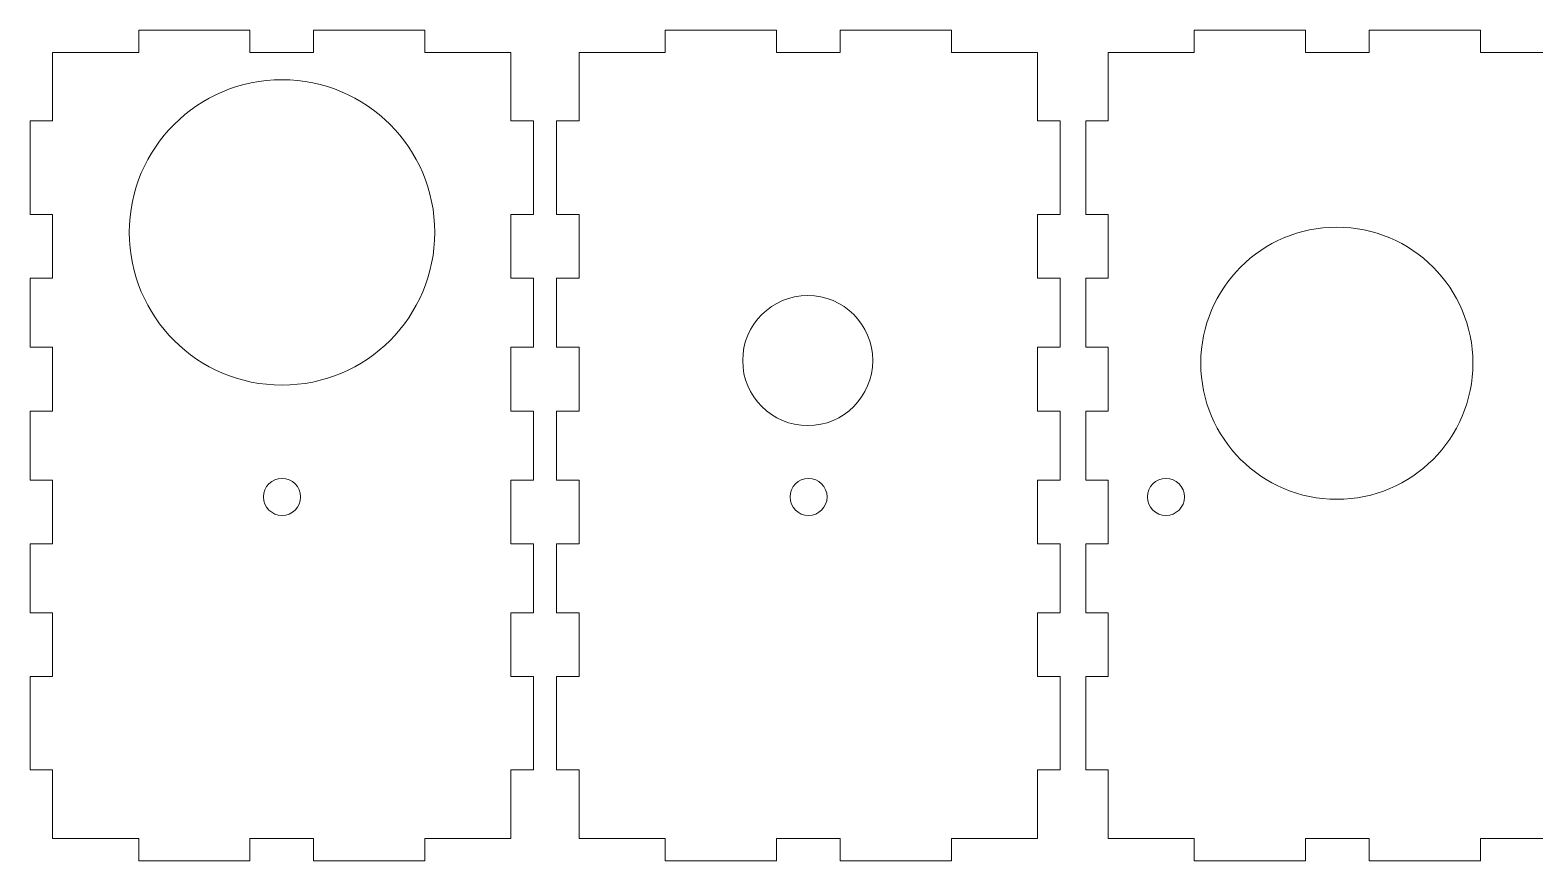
# Model space of a CAD drawing. Header units: inches. Extents: x -3.1 to 14.9, y -9.8 to 5.5.
# Drawn here: x -3.063 to 1.4, y 0.638 to 3.102 of the extents above; entities that cross this region are included whole.
import ezdxf

# ---------------------------------------------------------------- set-up
doc = ezdxf.new("R2010")
doc.units = ezdxf.units.IN
doc.header["$MEASUREMENT"] = 0
doc.layers.add('Layer 1', color=7, linetype='Continuous')

msp = doc.modelspace()

# ---------------------------------------------------------------- linework, layer by layer
at = {"layer": 'Layer 1', "color": 250, "lineweight": 9}
for centre, major_axis in [((-2.316, 2.502), (0, 0.453)), ((0.8127, 2.1139), (0, 0.4036)), ((-0.7568, 2.1218), (0, 0.1929)), ((-2.316, 1.7173), (0, 0.055)), ((-0.7543, 1.7173), (0, 0.055)), ((0.3058, 1.7173), (0, 0.055))]:
    msp.add_ellipse(centre, major_axis=major_axis, ratio=1, dxfattribs=at)
for points in [[(-2.9964, 3.0352), (-2.9964, 3.0352), (-2.7412, 3.0352), (-2.7412, 3.0352), (-2.7412, 3.0352), (-2.7412, 3.0352), (-2.7412, 3.1021), (-2.7412, 3.1021), (-2.7412, 3.1021), (-2.7412, 3.1021), (-2.4111, 3.1021), (-2.4111, 3.1021), (-2.4111, 3.1021), (-2.4111, 3.1021), (-2.4111, 3.0352), (-2.4111, 3.0352), (-2.4111, 3.0352), (-2.4111, 3.0352), (-2.2222, 3.0352), (-2.2222, 3.0352), (-2.2222, 3.0352), (-2.2222, 3.0352), (-2.2222, 3.1021), (-2.2222, 3.1021), (-2.2222, 3.1021), (-2.2222, 3.1021), (-1.8921, 3.1021), (-1.8921, 3.1021), (-1.8921, 3.1021), (-1.8921, 3.1021), (-1.8921, 3.0352), (-1.8921, 3.0352), (-1.8921, 3.0352), (-1.8921, 3.0352), (-1.6369, 3.0352), (-1.6369, 3.0352), (-1.6369, 3.0352), (-1.6369, 3.0352), (-1.6369, 2.8325), (-1.6369, 2.8325), (-1.6369, 2.8325), (-1.6369, 2.8325), (-1.57, 2.8325), (-1.57, 2.8325), (-1.57, 2.8325), (-1.57, 2.8325), (-1.57, 2.5549), (-1.57, 2.5549), (-1.57, 2.5549), (-1.57, 2.5549), (-1.6369, 2.5549), (-1.6369, 2.5549), (-1.6369, 2.5549), (-1.6369, 2.5549), (-1.6369, 2.3659), (-1.6369, 2.3659), (-1.6369, 2.3659), (-1.6369, 2.3659), (-1.57, 2.3659), (-1.57, 2.3659), (-1.57, 2.3659), (-1.57, 2.3659), (-1.57, 2.1612), (-1.57, 2.1612), (-1.57, 2.1612), (-1.57, 2.1612), (-1.6369, 2.1612), (-1.6369, 2.1612), (-1.6369, 2.1612), (-1.6369, 2.1612), (-1.6369, 1.9722), (-1.6369, 1.9722), (-1.6369, 1.9722), (-1.6369, 1.9722), (-1.57, 1.9722), (-1.57, 1.9722), (-1.57, 1.9722), (-1.57, 1.9722), (-1.57, 1.7675), (-1.57, 1.7675), (-1.57, 1.7675), (-1.57, 1.7675), (-1.6369, 1.7675), (-1.6369, 1.7675), (-1.6369, 1.7675), (-1.6369, 1.7675), (-1.6369, 1.5785), (-1.6369, 1.5785), (-1.6369, 1.5785), (-1.6369, 1.5785), (-1.57, 1.5785), (-1.57, 1.5785), (-1.57, 1.5785), (-1.57, 1.5785), (-1.57, 1.3738), (-1.57, 1.3738), (-1.57, 1.3738), (-1.57, 1.3738), (-1.6369, 1.3738), (-1.6369, 1.3738), (-1.6369, 1.3738), (-1.6369, 1.3738), (-1.6369, 1.1848), (-1.6369, 1.1848), (-1.6369, 1.1848), (-1.6369, 1.1848), (-1.57, 1.1848), (-1.57, 1.1848), (-1.57, 1.1848), (-1.57, 1.1848), (-1.57, 0.9073), (-1.57, 0.9073), (-1.57, 0.9073), (-1.57, 0.9073), (-1.6369, 0.9073), (-1.6369, 0.9073), (-1.6369, 0.9073), (-1.6369, 0.9073), (-1.6369, 0.7045), (-1.6369, 0.7045), (-1.6369, 0.7045), (-1.6369, 0.7045), (-1.8921, 0.7045), (-1.8921, 0.7045), (-1.8921, 0.7045), (-1.8921, 0.7045), (-1.8921, 0.6376), (-1.8921, 0.6376), (-1.8921, 0.6376), (-1.8921, 0.6376), (-2.2222, 0.6376), (-2.2222, 0.6376), (-2.2222, 0.6376), (-2.2222, 0.6376), (-2.2222, 0.7045), (-2.2222, 0.7045), (-2.2222, 0.7045), (-2.2222, 0.7045), (-2.4111, 0.7045), (-2.4111, 0.7045), (-2.4111, 0.7045), (-2.4111, 0.7045), (-2.4111, 0.6376), (-2.4111, 0.6376), (-2.4111, 0.6376), (-2.4111, 0.6376), (-2.7412, 0.6376), (-2.7412, 0.6376), (-2.7412, 0.6376), (-2.7412, 0.6376), (-2.7412, 0.7045), (-2.7412, 0.7045), (-2.7412, 0.7045), (-2.7412, 0.7045), (-2.9964, 0.7045), (-2.9964, 0.7045), (-2.9964, 0.7045), (-2.9964, 0.7045), (-2.9964, 0.9073), (-2.9964, 0.9073), (-2.9964, 0.9073), (-2.9964, 0.9073), (-3.0633, 0.9073), (-3.0633, 0.9073), (-3.0633, 0.9073), (-3.0633, 0.9073), (-3.0633, 1.1848), (-3.0633, 1.1848), (-3.0633, 1.1848), (-3.0633, 1.1848), (-2.9964, 1.1848), (-2.9964, 1.1848), (-2.9964, 1.1848), (-2.9964, 1.1848), (-2.9964, 1.3738), (-2.9964, 1.3738), (-2.9964, 1.3738), (-2.9964, 1.3738), (-3.0633, 1.3738), (-3.0633, 1.3738), (-3.0633, 1.3738), (-3.0633, 1.3738), (-3.0633, 1.5785), (-3.0633, 1.5785), (-3.0633, 1.5785), (-3.0633, 1.5785), (-2.9964, 1.5785), (-2.9964, 1.5785), (-2.9964, 1.5785), (-2.9964, 1.5785), (-2.9964, 1.7675), (-2.9964, 1.7675), (-2.9964, 1.7675), (-2.9964, 1.7675), (-3.0633, 1.7675), (-3.0633, 1.7675), (-3.0633, 1.7675), (-3.0633, 1.7675), (-3.0633, 1.9722), (-3.0633, 1.9722), (-3.0633, 1.9722), (-3.0633, 1.9722), (-2.9964, 1.9722), (-2.9964, 1.9722), (-2.9964, 1.9722), (-2.9964, 1.9722), (-2.9964, 2.1612), (-2.9964, 2.1612), (-2.9964, 2.1612), (-2.9964, 2.1612), (-3.0633, 2.1612), (-3.0633, 2.1612), (-3.0633, 2.1612), (-3.0633, 2.1612), (-3.0633, 2.3659), (-3.0633, 2.3659), (-3.0633, 2.3659), (-3.0633, 2.3659), (-2.9964, 2.3659), (-2.9964, 2.3659), (-2.9964, 2.3659), (-2.9964, 2.3659), (-2.9964, 2.5549), (-2.9964, 2.5549), (-2.9964, 2.5549), (-2.9964, 2.5549), (-3.0633, 2.5549), (-3.0633, 2.5549), (-3.0633, 2.5549), (-3.0633, 2.5549), (-3.0633, 2.8325), (-3.0633, 2.8325), (-3.0633, 2.8325), (-3.0633, 2.8325), (-2.9964, 2.8325), (-2.9964, 2.8325), (-2.9964, 2.8325), (-2.9964, 2.8325), (-2.9964, 3.0352), (-2.9964, 3.0352)], [(-1.4347, 3.0352), (-1.4347, 3.0352), (-1.1795, 3.0352), (-1.1795, 3.0352), (-1.1795, 3.0352), (-1.1795, 3.0352), (-1.1795, 3.1021), (-1.1795, 3.1021), (-1.1795, 3.1021), (-1.1795, 3.1021), (-0.8495, 3.1021), (-0.8495, 3.1021), (-0.8495, 3.1021), (-0.8495, 3.1021), (-0.8495, 3.0352), (-0.8495, 3.0352), (-0.8495, 3.0352), (-0.8495, 3.0352), (-0.6605, 3.0352), (-0.6605, 3.0352), (-0.6605, 3.0352), (-0.6605, 3.0352), (-0.6605, 3.1021), (-0.6605, 3.1021), (-0.6605, 3.1021), (-0.6605, 3.1021), (-0.3305, 3.1021), (-0.3305, 3.1021), (-0.3305, 3.1021), (-0.3305, 3.1021), (-0.3305, 3.0352), (-0.3305, 3.0352), (-0.3305, 3.0352), (-0.3305, 3.0352), (-0.0753, 3.0352), (-0.0753, 3.0352), (-0.0753, 3.0352), (-0.0753, 3.0352), (-0.0753, 2.8325), (-0.0753, 2.8325), (-0.0753, 2.8325), (-0.0753, 2.8325), (-0.0084, 2.8325), (-0.0084, 2.8325), (-0.0084, 2.8325), (-0.0084, 2.8325), (-0.0084, 2.5549), (-0.0084, 2.5549), (-0.0084, 2.5549), (-0.0084, 2.5549), (-0.0753, 2.5549), (-0.0753, 2.5549), (-0.0753, 2.5549), (-0.0753, 2.5549), (-0.0753, 2.3659), (-0.0753, 2.3659), (-0.0753, 2.3659), (-0.0753, 2.3659), (-0.0084, 2.3659), (-0.0084, 2.3659), (-0.0084, 2.3659), (-0.0084, 2.3659), (-0.0084, 2.1612), (-0.0084, 2.1612), (-0.0084, 2.1612), (-0.0084, 2.1612), (-0.0753, 2.1612), (-0.0753, 2.1612), (-0.0753, 2.1612), (-0.0753, 2.1612), (-0.0753, 1.9722), (-0.0753, 1.9722), (-0.0753, 1.9722), (-0.0753, 1.9722), (-0.0084, 1.9722), (-0.0084, 1.9722), (-0.0084, 1.9722), (-0.0084, 1.9722), (-0.0084, 1.7675), (-0.0084, 1.7675), (-0.0084, 1.7675), (-0.0084, 1.7675), (-0.0753, 1.7675), (-0.0753, 1.7675), (-0.0753, 1.7675), (-0.0753, 1.7675), (-0.0753, 1.5785), (-0.0753, 1.5785), (-0.0753, 1.5785), (-0.0753, 1.5785), (-0.0084, 1.5785), (-0.0084, 1.5785), (-0.0084, 1.5785), (-0.0084, 1.5785), (-0.0084, 1.3738), (-0.0084, 1.3738), (-0.0084, 1.3738), (-0.0084, 1.3738), (-0.0753, 1.3738), (-0.0753, 1.3738), (-0.0753, 1.3738), (-0.0753, 1.3738), (-0.0753, 1.1848), (-0.0753, 1.1848), (-0.0753, 1.1848), (-0.0753, 1.1848), (-0.0084, 1.1848), (-0.0084, 1.1848), (-0.0084, 1.1848), (-0.0084, 1.1848), (-0.0084, 0.9073), (-0.0084, 0.9073), (-0.0084, 0.9073), (-0.0084, 0.9073), (-0.0753, 0.9073), (-0.0753, 0.9073), (-0.0753, 0.9073), (-0.0753, 0.9073), (-0.0753, 0.7045), (-0.0753, 0.7045), (-0.0753, 0.7045), (-0.0753, 0.7045), (-0.3305, 0.7045), (-0.3305, 0.7045), (-0.3305, 0.7045), (-0.3305, 0.7045), (-0.3305, 0.6376), (-0.3305, 0.6376), (-0.3305, 0.6376), (-0.3305, 0.6376), (-0.6605, 0.6376), (-0.6605, 0.6376), (-0.6605, 0.6376), (-0.6605, 0.6376), (-0.6605, 0.7045), (-0.6605, 0.7045), (-0.6605, 0.7045), (-0.6605, 0.7045), (-0.8495, 0.7045), (-0.8495, 0.7045), (-0.8495, 0.7045), (-0.8495, 0.7045), (-0.8495, 0.6376), (-0.8495, 0.6376), (-0.8495, 0.6376), (-0.8495, 0.6376), (-1.1795, 0.6376), (-1.1795, 0.6376), (-1.1795, 0.6376), (-1.1795, 0.6376), (-1.1795, 0.7045), (-1.1795, 0.7045), (-1.1795, 0.7045), (-1.1795, 0.7045), (-1.4347, 0.7045), (-1.4347, 0.7045), (-1.4347, 0.7045), (-1.4347, 0.7045), (-1.4347, 0.9073), (-1.4347, 0.9073), (-1.4347, 0.9073), (-1.4347, 0.9073), (-1.5017, 0.9073), (-1.5017, 0.9073), (-1.5017, 0.9073), (-1.5017, 0.9073), (-1.5017, 1.1848), (-1.5017, 1.1848), (-1.5017, 1.1848), (-1.5017, 1.1848), (-1.4347, 1.1848), (-1.4347, 1.1848), (-1.4347, 1.1848), (-1.4347, 1.1848), (-1.4347, 1.3738), (-1.4347, 1.3738), (-1.4347, 1.3738), (-1.4347, 1.3738), (-1.5017, 1.3738), (-1.5017, 1.3738), (-1.5017, 1.3738), (-1.5017, 1.3738), (-1.5017, 1.5785), (-1.5017, 1.5785), (-1.5017, 1.5785), (-1.5017, 1.5785), (-1.4347, 1.5785), (-1.4347, 1.5785), (-1.4347, 1.5785), (-1.4347, 1.5785), (-1.4347, 1.7675), (-1.4347, 1.7675), (-1.4347, 1.7675), (-1.4347, 1.7675), (-1.5017, 1.7675), (-1.5017, 1.7675), (-1.5017, 1.7675), (-1.5017, 1.7675), (-1.5017, 1.9722), (-1.5017, 1.9722), (-1.5017, 1.9722), (-1.5017, 1.9722), (-1.4347, 1.9722), (-1.4347, 1.9722), (-1.4347, 1.9722), (-1.4347, 1.9722), (-1.4347, 2.1612), (-1.4347, 2.1612), (-1.4347, 2.1612), (-1.4347, 2.1612), (-1.5017, 2.1612), (-1.5017, 2.1612), (-1.5017, 2.1612), (-1.5017, 2.1612), (-1.5017, 2.3659), (-1.5017, 2.3659), (-1.5017, 2.3659), (-1.5017, 2.3659), (-1.4347, 2.3659), (-1.4347, 2.3659), (-1.4347, 2.3659), (-1.4347, 2.3659), (-1.4347, 2.5549), (-1.4347, 2.5549), (-1.4347, 2.5549), (-1.4347, 2.5549), (-1.5017, 2.5549), (-1.5017, 2.5549), (-1.5017, 2.5549), (-1.5017, 2.5549), (-1.5017, 2.8325), (-1.5017, 2.8325), (-1.5017, 2.8325), (-1.5017, 2.8325), (-1.4347, 2.8325), (-1.4347, 2.8325), (-1.4347, 2.8325), (-1.4347, 2.8325), (-1.4347, 3.0352), (-1.4347, 3.0352)], [(0.1347, 3.0352), (0.1347, 3.0352), (0.3899, 3.0352), (0.3899, 3.0352), (0.3899, 3.0352), (0.3899, 3.0352), (0.3899, 3.1021), (0.3899, 3.1021), (0.3899, 3.1021), (0.3899, 3.1021), (0.7199, 3.1021), (0.7199, 3.1021), (0.7199, 3.1021), (0.7199, 3.1021), (0.7199, 3.0352), (0.7199, 3.0352), (0.7199, 3.0352), (0.7199, 3.0352), (0.9089, 3.0352), (0.9089, 3.0352), (0.9089, 3.0352), (0.9089, 3.0352), (0.9089, 3.1021), (0.9089, 3.1021), (0.9089, 3.1021), (0.9089, 3.1021), (1.2389, 3.1021), (1.2389, 3.1021), (1.2389, 3.1021), (1.2389, 3.1021), (1.2389, 3.0352), (1.2389, 3.0352), (1.2389, 3.0352), (1.2389, 3.0352), (1.4942, 3.0352), (1.4942, 3.0352), (1.4942, 3.0352), (1.4942, 3.0352), (1.4942, 2.8325), (1.4942, 2.8325), (1.4942, 2.8325), (1.4942, 2.8325), (1.5611, 2.8325), (1.5611, 2.8325), (1.5611, 2.8325), (1.5611, 2.8325), (1.5611, 2.5549), (1.5611, 2.5549), (1.5611, 2.5549), (1.5611, 2.5549), (1.4942, 2.5549), (1.4942, 2.5549), (1.4942, 2.5549), (1.4942, 2.5549), (1.4942, 2.3659), (1.4942, 2.3659), (1.4942, 2.3659), (1.4942, 2.3659), (1.5611, 2.3659), (1.5611, 2.3659), (1.5611, 2.3659), (1.5611, 2.3659), (1.5611, 2.1612), (1.5611, 2.1612), (1.5611, 2.1612), (1.5611, 2.1612), (1.4942, 2.1612), (1.4942, 2.1612), (1.4942, 2.1612), (1.4942, 2.1612), (1.4942, 1.9722), (1.4942, 1.9722), (1.4942, 1.9722), (1.4942, 1.9722), (1.5611, 1.9722), (1.5611, 1.9722), (1.5611, 1.9722), (1.5611, 1.9722), (1.5611, 1.7675), (1.5611, 1.7675), (1.5611, 1.7675), (1.5611, 1.7675), (1.4942, 1.7675), (1.4942, 1.7675), (1.4942, 1.7675), (1.4942, 1.7675), (1.4942, 1.5785), (1.4942, 1.5785), (1.4942, 1.5785), (1.4942, 1.5785), (1.5611, 1.5785), (1.5611, 1.5785), (1.5611, 1.5785), (1.5611, 1.5785), (1.5611, 1.3738), (1.5611, 1.3738), (1.5611, 1.3738), (1.5611, 1.3738), (1.4942, 1.3738), (1.4942, 1.3738), (1.4942, 1.3738), (1.4942, 1.3738), (1.4942, 1.1848), (1.4942, 1.1848), (1.4942, 1.1848), (1.4942, 1.1848), (1.5611, 1.1848), (1.5611, 1.1848), (1.5611, 1.1848), (1.5611, 1.1848), (1.5611, 0.9073), (1.5611, 0.9073), (1.5611, 0.9073), (1.5611, 0.9073), (1.4942, 0.9073), (1.4942, 0.9073), (1.4942, 0.9073), (1.4942, 0.9073), (1.4942, 0.7045), (1.4942, 0.7045), (1.4942, 0.7045), (1.4942, 0.7045), (1.2389, 0.7045), (1.2389, 0.7045), (1.2389, 0.7045), (1.2389, 0.7045), (1.2389, 0.6376), (1.2389, 0.6376), (1.2389, 0.6376), (1.2389, 0.6376), (0.9089, 0.6376), (0.9089, 0.6376), (0.9089, 0.6376), (0.9089, 0.6376), (0.9089, 0.7045), (0.9089, 0.7045), (0.9089, 0.7045), (0.9089, 0.7045), (0.7199, 0.7045), (0.7199, 0.7045), (0.7199, 0.7045), (0.7199, 0.7045), (0.7199, 0.6376), (0.7199, 0.6376), (0.7199, 0.6376), (0.7199, 0.6376), (0.3899, 0.6376), (0.3899, 0.6376), (0.3899, 0.6376), (0.3899, 0.6376), (0.3899, 0.7045), (0.3899, 0.7045), (0.3899, 0.7045), (0.3899, 0.7045), (0.1347, 0.7045), (0.1347, 0.7045), (0.1347, 0.7045), (0.1347, 0.7045), (0.1347, 0.9073), (0.1347, 0.9073), (0.1347, 0.9073), (0.1347, 0.9073), (0.0678, 0.9073), (0.0678, 0.9073), (0.0678, 0.9073), (0.0678, 0.9073), (0.0678, 1.1848), (0.0678, 1.1848), (0.0678, 1.1848), (0.0678, 1.1848), (0.1347, 1.1848), (0.1347, 1.1848), (0.1347, 1.1848), (0.1347, 1.1848), (0.1347, 1.3738), (0.1347, 1.3738), (0.1347, 1.3738), (0.1347, 1.3738), (0.0678, 1.3738), (0.0678, 1.3738), (0.0678, 1.3738), (0.0678, 1.3738), (0.0678, 1.5785), (0.0678, 1.5785), (0.0678, 1.5785), (0.0678, 1.5785), (0.1347, 1.5785), (0.1347, 1.5785), (0.1347, 1.5785), (0.1347, 1.5785), (0.1347, 1.7675), (0.1347, 1.7675), (0.1347, 1.7675), (0.1347, 1.7675), (0.0678, 1.7675), (0.0678, 1.7675), (0.0678, 1.7675), (0.0678, 1.7675), (0.0678, 1.9722), (0.0678, 1.9722), (0.0678, 1.9722), (0.0678, 1.9722), (0.1347, 1.9722), (0.1347, 1.9722), (0.1347, 1.9722), (0.1347, 1.9722), (0.1347, 2.1612), (0.1347, 2.1612), (0.1347, 2.1612), (0.1347, 2.1612), (0.0678, 2.1612), (0.0678, 2.1612), (0.0678, 2.1612), (0.0678, 2.1612), (0.0678, 2.3659), (0.0678, 2.3659), (0.0678, 2.3659), (0.0678, 2.3659), (0.1347, 2.3659), (0.1347, 2.3659), (0.1347, 2.3659), (0.1347, 2.3659), (0.1347, 2.5549), (0.1347, 2.5549), (0.1347, 2.5549), (0.1347, 2.5549), (0.0678, 2.5549), (0.0678, 2.5549), (0.0678, 2.5549), (0.0678, 2.5549), (0.0678, 2.8325), (0.0678, 2.8325), (0.0678, 2.8325), (0.0678, 2.8325), (0.1347, 2.8325), (0.1347, 2.8325), (0.1347, 2.8325), (0.1347, 2.8325), (0.1347, 3.0352), (0.1347, 3.0352)]]:
    msp.add_open_spline(points, degree=3, knots=[0, 0, 0, 0, 0.016393, 0.016393, 0.016393, 0.016393, 0.032787, 0.032787, 0.032787, 0.032787, 0.04918, 0.04918, 0.04918, 0.04918, 0.065574, 0.065574, 0.065574, 0.065574, 0.081967, 0.081967, 0.081967, 0.081967, 0.098361, 0.098361, 0.098361, 0.098361, 0.114754, 0.114754, 0.114754, 0.114754, 0.131148, 0.131148, 0.131148, 0.131148, 0.147541, 0.147541, 0.147541, 0.147541, 0.163934, 0.163934, 0.163934, 0.163934, 0.180328, 0.180328, 0.180328, 0.180328, 0.196721, 0.196721, 0.196721, 0.196721, 0.213115, 0.213115, 0.213115, 0.213115, 0.229508, 0.229508, 0.229508, 0.229508, 0.245902, 0.245902, 0.245902, 0.245902, 0.262295, 0.262295, 0.262295, 0.262295, 0.278689, 0.278689, 0.278689, 0.278689, 0.295082, 0.295082, 0.295082, 0.295082, 0.311475, 0.311475, 0.311475, 0.311475, 0.327869, 0.327869, 0.327869, 0.327869, 0.344262, 0.344262, 0.344262, 0.344262, 0.360656, 0.360656, 0.360656, 0.360656, 0.377049, 0.377049, 0.377049, 0.377049, 0.393443, 0.393443, 0.393443, 0.393443, 0.409836, 0.409836, 0.409836, 0.409836, 0.42623, 0.42623, 0.42623, 0.42623, 0.442623, 0.442623, 0.442623, 0.442623, 0.459016, 0.459016, 0.459016, 0.459016, 0.47541, 0.47541, 0.47541, 0.47541, 0.491803, 0.491803, 0.491803, 0.491803, 0.508197, 0.508197, 0.508197, 0.508197, 0.52459, 0.52459, 0.52459, 0.52459, 0.540984, 0.540984, 0.540984, 0.540984, 0.557377, 0.557377, 0.557377, 0.557377, 0.57377, 0.57377, 0.57377, 0.57377, 0.590164, 0.590164, 0.590164, 0.590164, 0.606557, 0.606557, 0.606557, 0.606557, 0.622951, 0.622951, 0.622951, 0.622951, 0.639344, 0.639344, 0.639344, 0.639344, 0.655738, 0.655738, 0.655738, 0.655738, 0.672131, 0.672131, 0.672131, 0.672131, 0.688525, 0.688525, 0.688525, 0.688525, 0.704918, 0.704918, 0.704918, 0.704918, 0.721311, 0.721311, 0.721311, 0.721311, 0.737705, 0.737705, 0.737705, 0.737705, 0.754098, 0.754098, 0.754098, 0.754098, 0.770492, 0.770492, 0.770492, 0.770492, 0.786885, 0.786885, 0.786885, 0.786885, 0.803279, 0.803279, 0.803279, 0.803279, 0.819672, 0.819672, 0.819672, 0.819672, 0.836066, 0.836066, 0.836066, 0.836066, 0.852459, 0.852459, 0.852459, 0.852459, 0.868852, 0.868852, 0.868852, 0.868852, 0.885246, 0.885246, 0.885246, 0.885246, 0.901639, 0.901639, 0.901639, 0.901639, 0.918033, 0.918033, 0.918033, 0.918033, 0.934426, 0.934426, 0.934426, 0.934426, 0.95082, 0.95082, 0.95082, 0.95082, 0.967213, 0.967213, 0.967213, 0.967213, 1, 1, 1, 1], dxfattribs=at)

doc.saveas('drawing.dxf')
